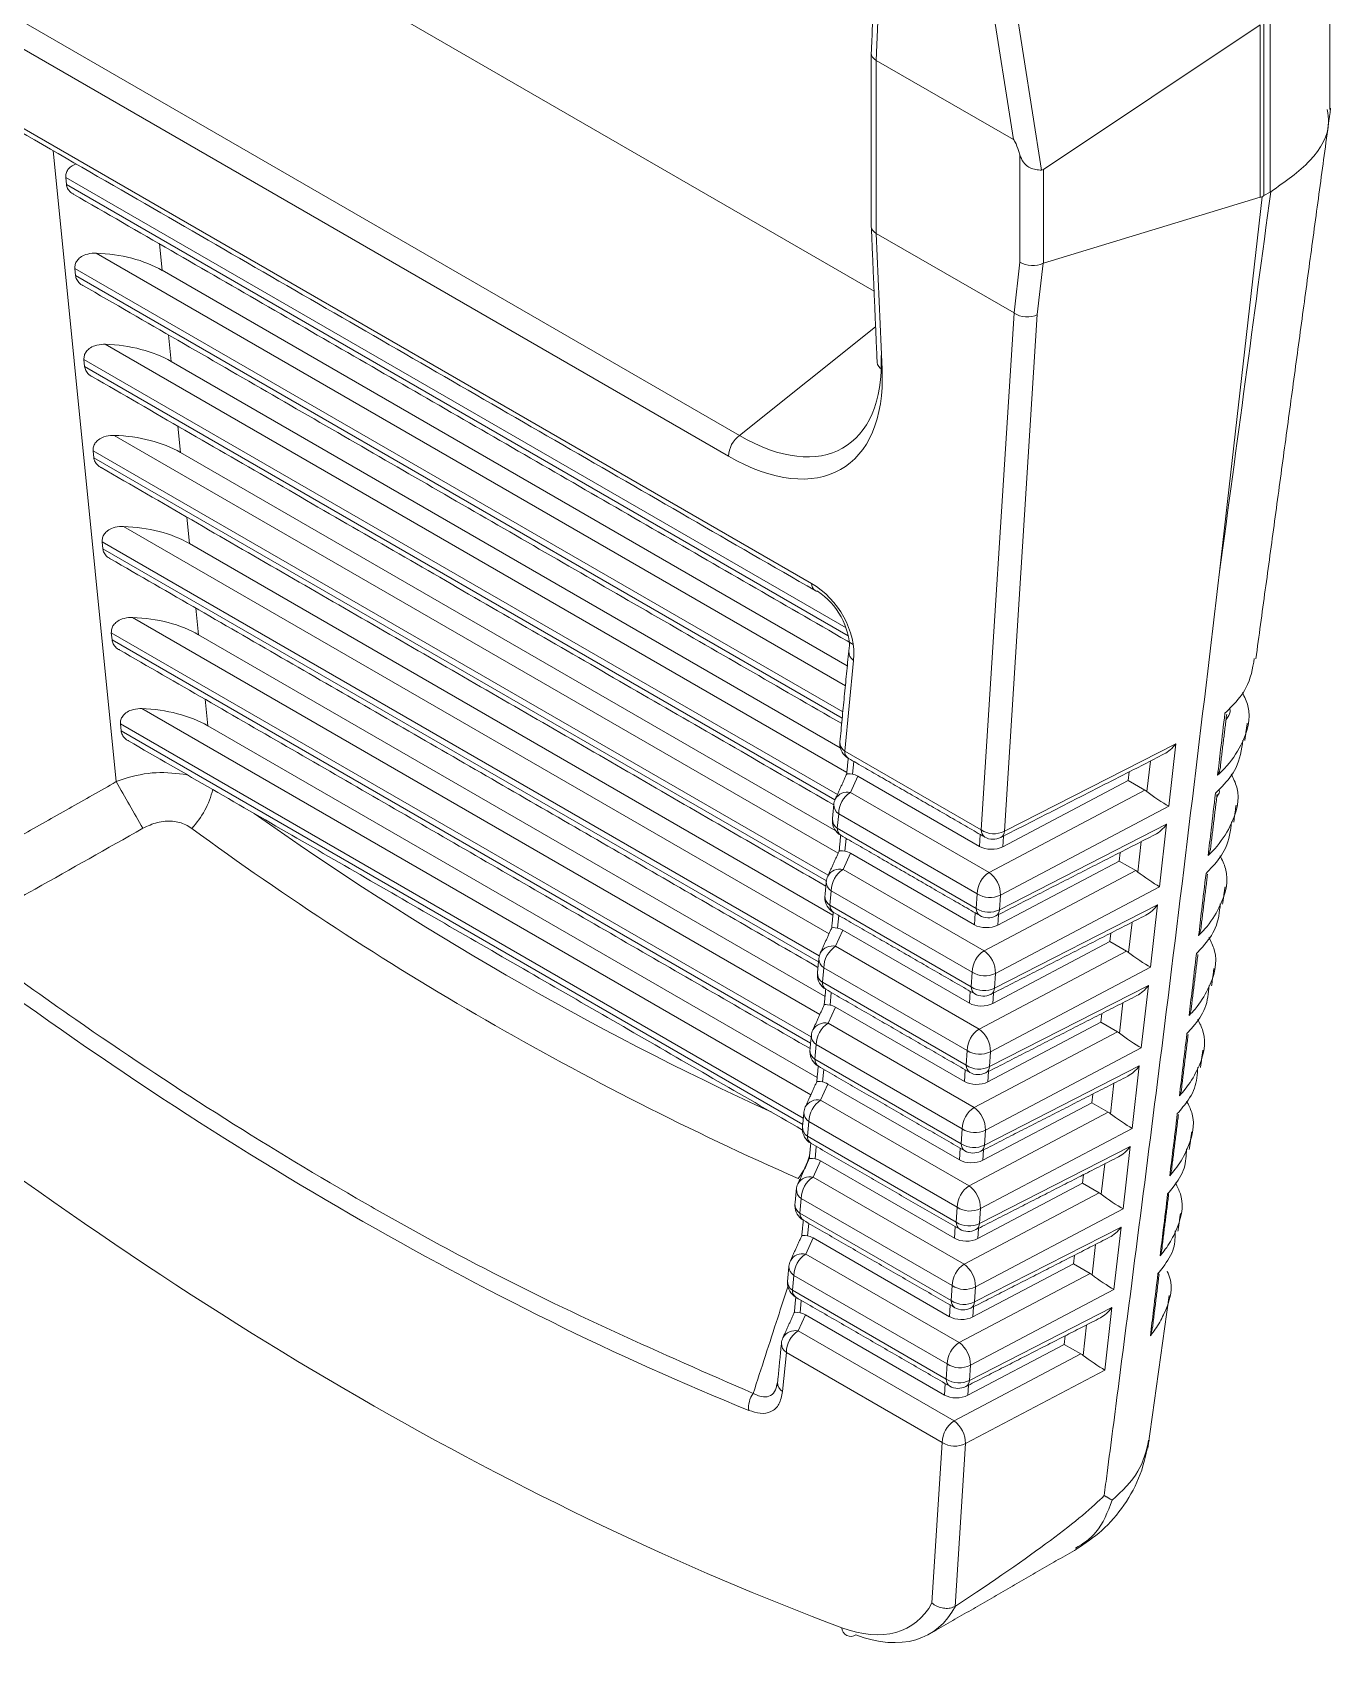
# Model space of a CAD drawing. Extents: x 12.1 to 108.7, y 1 to 80.4.
# Drawn here: x 21.434 to 22.2, y 5.311 to 6.266 of the extents above; entities that cross this region are included whole.
import ezdxf

# ---------------------------------------------------------------- set-up
doc = ezdxf.new("R2010")
doc.units = 0
doc.header["$MEASUREMENT"] = 0
doc.linetypes.add('SLD-Solid', pattern=[0])
doc.layers.get('0').update_dxf_attribs({"linetype": 'CONTINUOUS'})

msp = doc.modelspace()

# ---------------------------------------------------------------- linework, layer by layer
at = {"color": 7, "linetype": 'SLD-Solid', "lineweight": 15}
for p, q in [((22.01287, 6.20308), (21.96992, 6.47603)), ((21.98443, 6.47122), (22.02945, 6.18514)), ((21.93785, 6.39299), (21.93189, 6.24983)), ((21.45949, 6.38575), (21.93059, 6.11379)), ((21.3492, 6.31838), (21.85124, 6.02856)), ((21.8448, 6.01627), (21.34276, 6.30609)), ((21.29837, 6.28493), (21.8937, 5.94125)), ((22.15839, 6.27073), (22.03054, 6.18547)), ((22.15839, 6.16908), (22.15839, 6.27073)), ((22.16064, 6.27213), (22.16064, 6.17007)), ((22.16431, 6.17219), (22.16431, 6.27426)), ((22.01287, 6.20308), (21.93189, 6.24983)), ((21.93189, 6.24983), (21.93189, 6.24983)), ((21.93189, 6.24983), (21.93189, 6.14776)), ((21.44618, 6.19664), (21.48347, 5.82435)), ((22.01658, 6.13085), (22.01658, 6.19417)), ((21.45367, 6.18078), (21.45408, 6.17667)), ((21.91407, 5.915), (21.45367, 6.18078)), ((22.03054, 6.18547), (22.03054, 6.13022)), ((21.45408, 6.17667), (21.91535, 5.91039)), ((22.16064, 6.17007), (22.16431, 6.17219)), ((22.1646, 6.17235), (22.16431, 6.17219)), ((22.03054, 6.13022), (22.15839, 6.16908)), ((22.13447, 5.9482), (22.15952, 6.16936)), ((21.93189, 6.14776), (22.01318, 6.10083)), ((21.93189, 6.14776), (21.93189, 6.14776)), ((21.93189, 6.14776), (21.93533, 6.06755)), ((21.47157, 6.13608), (21.91365, 5.88087)), ((21.51057, 6.12599), (21.50901, 6.14158)), ((21.45906, 6.12705), (21.45947, 6.12294)), ((21.91215, 5.86548), (21.45906, 6.12705)), ((21.45947, 6.12294), (21.9118, 5.86182)), ((21.91479, 5.89264), (21.51057, 6.12599)), ((22.01318, 6.10083), (22.01658, 6.13085)), ((22.03035, 6.13015), (22.02691, 6.09986)), ((22.03054, 6.13022), (22.03035, 6.13015)), ((21.9938, 5.79584), (22.01323, 6.1008)), ((22.02691, 6.09986), (22.0075, 5.79509)), ((22.01323, 6.1008), (22.01318, 6.10083)), ((21.51596, 6.07225), (21.51439, 6.08785)), ((21.85124, 6.02856), (21.9315, 6.09266)), ((21.47696, 6.08234), (21.91451, 5.82975)), ((21.46444, 6.07331), (21.46485, 6.06921)), ((21.90892, 5.81672), (21.46444, 6.07331)), ((21.46485, 6.06921), (21.90753, 5.81365)), ((21.91068, 5.84439), (21.51596, 6.07225)), ((21.48234, 6.02861), (21.90939, 5.78208)), ((21.52134, 6.01852), (21.51978, 6.03412)), ((21.46982, 6.01958), (21.47023, 6.01547)), ((21.90354, 5.7692), (21.46982, 6.01958)), ((21.90804, 5.79529), (21.52134, 6.01852)), ((21.47023, 6.01547), (21.90249, 5.76594)), ((21.52672, 5.96479), (21.52516, 5.98038)), ((21.48772, 5.97488), (21.90401, 5.73456)), ((21.47521, 5.96585), (21.47562, 5.96174)), ((21.89829, 5.72161), (21.47521, 5.96585)), ((21.47562, 5.96174), (21.89781, 5.71801)), ((21.90633, 5.74564), (21.52672, 5.96479)), ((21.53211, 5.91106), (21.53054, 5.92665)), ((21.4931, 5.92115), (21.89862, 5.68704)), ((21.48059, 5.91211), (21.481, 5.90801)), ((21.89351, 5.67374), (21.48059, 5.91211)), ((21.481, 5.90801), (21.89315, 5.67008)), ((21.90167, 5.69771), (21.53211, 5.91106)), ((21.91854, 5.89592), (21.91332, 5.8423)), ((21.49849, 5.86741), (21.89324, 5.63953)), ((21.53749, 5.85732), (21.53593, 5.87292)), ((21.48597, 5.85838), (21.48638, 5.85427)), ((21.88885, 5.6258), (21.48597, 5.85838)), ((21.89701, 5.64977), (21.53749, 5.85732)), ((21.48638, 5.85427), (21.88849, 5.62214)), ((22.0075, 5.79509), (22.10859, 5.84674)), ((22.10859, 5.84674), (22.10442, 5.80989)), ((21.91332, 5.8423), (21.9938, 5.79584)), ((22.09156, 5.81854), (22.09359, 5.83649)), ((21.92105, 5.82751), (21.91673, 5.818)), ((21.91857, 5.8363), (21.91784, 5.82874)), ((21.99274, 5.78613), (21.92105, 5.82751)), ((22.08109, 5.8301), (22.08052, 5.82504)), ((21.91673, 5.818), (21.99841, 5.77085)), ((21.99841, 5.77085), (22.09033, 5.81937)), ((22.08052, 5.82504), (22.00648, 5.78596)), ((22.08052, 5.82504), (22.09033, 5.81937)), ((22.10442, 5.80989), (22.00511, 5.75747)), ((21.90973, 5.80537), (21.90891, 5.79687)), ((21.99141, 5.75822), (21.90973, 5.80537)), ((22.00456, 5.74882), (22.10321, 5.79922)), ((22.10321, 5.79922), (22.09903, 5.76237)), ((21.90891, 5.79687), (21.99086, 5.74956)), ((21.91416, 5.79088), (21.91342, 5.78336)), ((21.99274, 5.78613), (21.99319, 5.79323)), ((22.00687, 5.79218), (22.00648, 5.78596)), ((22.08617, 5.77103), (22.08821, 5.78897)), ((21.91664, 5.78213), (21.91232, 5.77262)), ((21.9898, 5.7399), (21.91664, 5.78213)), ((22.07571, 5.78258), (22.07514, 5.77752)), ((21.91232, 5.77262), (21.99546, 5.72462)), ((21.99546, 5.72462), (22.08495, 5.77186)), ((22.07514, 5.77752), (22.00353, 5.73973)), ((22.07514, 5.77752), (22.08495, 5.77186)), ((21.90532, 5.75999), (21.90449, 5.75145)), ((21.98846, 5.71199), (21.90532, 5.75999)), ((22.09903, 5.76237), (22.00216, 5.71124)), ((21.90449, 5.75145), (21.98791, 5.70329)), ((21.99086, 5.74956), (21.99141, 5.75822)), ((22.00161, 5.70254), (22.09783, 5.7517)), ((22.00511, 5.75747), (22.00456, 5.74882)), ((22.09783, 5.7517), (22.09365, 5.71485)), ((21.90974, 5.74545), (21.90901, 5.73797)), ((21.9898, 5.7399), (21.99025, 5.74695)), ((22.00393, 5.74591), (22.00353, 5.73973)), ((22.08079, 5.72351), (22.08282, 5.74145)), ((21.91223, 5.73674), (21.90791, 5.72724)), ((21.98685, 5.69367), (21.91223, 5.73674)), ((22.07033, 5.73507), (22.06975, 5.73)), ((21.90791, 5.72724), (21.99252, 5.67839)), ((21.99252, 5.67839), (22.07956, 5.72434)), ((22.06975, 5.73), (22.00059, 5.69349)), ((22.06975, 5.73), (22.07956, 5.72434)), ((21.90091, 5.7146), (21.90007, 5.70602)), ((21.98552, 5.66576), (21.90091, 5.7146)), ((22.09365, 5.71485), (21.99922, 5.66501)), ((21.90007, 5.70602), (21.98496, 5.65702)), ((21.98791, 5.70329), (21.98846, 5.71199)), ((21.99866, 5.65627), (22.09244, 5.70418)), ((22.00216, 5.71124), (22.00161, 5.70254)), ((22.09244, 5.70418), (22.08827, 5.66734)), ((21.90532, 5.70003), (21.9046, 5.69259)), ((21.98685, 5.69367), (21.9873, 5.70068)), ((22.00098, 5.69964), (22.00059, 5.69349)), ((22.07541, 5.67599), (22.07744, 5.69393)), ((21.90782, 5.69136), (21.90349, 5.68185)), ((21.98391, 5.64743), (21.90782, 5.69136)), ((22.06494, 5.68755), (22.06437, 5.68248)), ((21.90349, 5.68185), (21.98957, 5.63216)), ((21.98957, 5.63216), (22.07418, 5.67682)), ((22.06437, 5.68248), (21.99764, 5.64726)), ((22.06437, 5.68248), (22.07418, 5.67682)), ((21.89649, 5.66922), (21.89566, 5.6606)), ((21.98257, 5.61953), (21.89649, 5.66922)), ((21.98496, 5.65702), (21.98552, 5.66576)), ((22.08827, 5.66734), (21.99627, 5.61878)), ((21.99922, 5.66501), (21.99866, 5.65627)), ((21.89566, 5.6606), (21.98202, 5.61074)), ((21.99572, 5.61), (22.08706, 5.65667)), ((22.08706, 5.65667), (22.08289, 5.61982)), ((21.9034, 5.64598), (21.89908, 5.63647)), ((21.90091, 5.6546), (21.90019, 5.64721)), ((21.98096, 5.6012), (21.9034, 5.64598)), ((21.98391, 5.64743), (21.98435, 5.6544)), ((21.99803, 5.65336), (21.99764, 5.64726)), ((22.07002, 5.62847), (22.07206, 5.64642)), ((21.89908, 5.63647), (21.98663, 5.58593)), ((22.05956, 5.64003), (22.05899, 5.63497)), ((21.98663, 5.58593), (22.0688, 5.6293)), ((22.05899, 5.63497), (21.9947, 5.60103)), ((22.05899, 5.63497), (22.0688, 5.6293)), ((21.89208, 5.62383), (21.89124, 5.61517)), ((21.97963, 5.57329), (21.89208, 5.62383)), ((21.98202, 5.61074), (21.98257, 5.61953)), ((22.08289, 5.61982), (21.99333, 5.57255)), ((21.99627, 5.61878), (21.99572, 5.61)), ((21.89124, 5.61517), (21.97907, 5.56447)), ((21.89649, 5.60918), (21.89577, 5.60182)), ((21.98096, 5.6012), (21.9814, 5.60813)), ((21.99277, 5.56372), (22.08168, 5.60915)), ((21.99509, 5.60709), (21.9947, 5.60103)), ((22.08168, 5.60915), (22.0775, 5.5723)), ((21.89899, 5.60059), (21.89467, 5.59109)), ((21.97802, 5.55497), (21.89899, 5.60059)), ((22.06464, 5.58095), (22.06667, 5.5989)), ((21.89467, 5.59109), (21.98369, 5.5397)), ((22.05418, 5.59251), (22.0536, 5.58745)), ((21.88767, 5.57845), (21.88682, 5.56975)), ((21.97669, 5.52706), (21.88767, 5.57845)), ((21.98369, 5.5397), (22.06342, 5.58178)), ((22.0536, 5.58745), (21.99176, 5.5548)), ((22.0536, 5.58745), (22.06342, 5.58178)), ((21.88682, 5.56975), (21.97612, 5.51819)), ((21.97907, 5.56447), (21.97963, 5.57329)), ((22.0775, 5.5723), (21.99039, 5.52632)), ((21.99333, 5.57255), (21.99277, 5.56372)), ((21.89207, 5.56375), (21.89136, 5.55644)), ((21.97802, 5.55497), (21.97846, 5.56186)), ((21.98982, 5.51745), (22.07629, 5.56163)), ((21.99214, 5.56082), (21.99176, 5.5548)), ((22.07629, 5.56163), (22.07212, 5.52478)), ((21.89458, 5.55521), (21.89026, 5.5457)), ((21.97507, 5.50874), (21.89458, 5.55521)), ((22.05926, 5.53344), (22.06129, 5.55138)), ((21.89026, 5.5457), (21.98074, 5.49347)), ((22.04879, 5.54499), (22.04822, 5.53993)), ((21.88326, 5.53307), (21.88241, 5.52432)), ((21.97374, 5.48083), (21.88326, 5.53307)), ((21.98074, 5.49347), (22.05803, 5.53427)), ((22.04822, 5.53993), (21.98881, 5.50857)), ((22.04822, 5.53993), (22.05803, 5.53427)), ((21.88241, 5.52432), (21.97317, 5.47192)), ((21.97612, 5.51819), (21.97669, 5.52706)), ((22.07212, 5.52478), (21.98744, 5.48009)), ((21.99039, 5.52632), (21.98982, 5.51745)), ((21.88766, 5.51833), (21.88695, 5.51105)), ((21.97507, 5.50874), (21.97551, 5.51558)), ((21.98687, 5.47117), (22.07091, 5.51411)), ((21.98919, 5.51454), (21.98881, 5.50857)), ((22.07091, 5.51411), (22.06674, 5.47726)), ((21.89017, 5.50983), (21.88584, 5.50032)), ((21.97213, 5.46251), (21.89017, 5.50983)), ((22.05387, 5.48592), (22.05591, 5.50386)), ((21.88584, 5.50032), (21.9778, 5.44724)), ((22.04341, 5.49748), (22.04284, 5.49241)), ((21.87884, 5.48768), (21.87659, 5.46454)), ((21.9708, 5.4346), (21.87884, 5.48768)), ((21.9778, 5.44724), (22.05265, 5.48675)), ((22.04284, 5.49241), (21.98587, 5.46234)), ((22.04284, 5.49241), (22.05265, 5.48675)), ((21.97317, 5.47192), (21.97374, 5.48083)), ((22.06674, 5.47726), (21.9845, 5.43385)), ((21.98744, 5.48009), (21.98687, 5.47117)), ((21.97213, 5.46251), (21.97256, 5.46931)), ((21.98624, 5.46827), (21.98587, 5.46234)), ((21.96476, 5.33987), (21.9708, 5.4346)), ((21.9845, 5.43385), (21.97838, 5.33785))]:
    msp.add_line(p, q, dxfattribs=at)
at = {"color": 7, "linetype": 'SLD-Solid', "lineweight": 15, "flags": 128}
msp.add_lwpolyline([(21.91598, 5.90275), (21.91572, 5.90188), (21.91564, 5.90139)], dxfattribs=at)
at = {"color": 7, "linetype": 'SLD-Solid', "lineweight": 15}
for centre, radius, start, end in [((21.93741, 6.07213), 0.00503, 185.74281, 245.64627), ((21.86017, 6.01604), 0.01537, 125.4994, 179.1377), ((21.89853, 5.94106), 0.00483, 177.73197, 235.06329), ((21.8975, 5.94013), 0.0035, 240.18183, 265.5053), ((21.92198, 5.90123), 0.00634, 178.59294, 237.09522), ((21.92038, 5.8468), 0.01, 174.44667, 180), ((21.92038, 5.8468), 0.01, 180, 240.00269), ((21.91676, 5.84762), 0.00634, 178.59294, 237.09522), ((21.91812, 5.84209), 0.0048, 177.53164, 235.26361), ((19.79398, 4.84049), 1.95509, 29.28554, 30.21395), ((21.48963, 5.83239), 0.0524, 317.17749, 345.95348), ((21.91491, 5.80988), 0.00832, 77.39466, 150.23892), ((21.92498, 5.80518), 0.01525, 122.74918, 179.2851), ((21.91679, 5.80988), 0.01, 155.55368, 174.44667), ((21.91317, 5.81069), 0.00634, 178.59294, 237.09522), ((22.65595, 7.3429), 1.88514, 234.63708, 245.3683), ((21.91597, 5.80138), 0.01, 174.44667, 180), ((21.91597, 5.80138), 0.01, 180, 240.00269), ((21.91235, 5.80219), 0.00634, 178.59294, 237.09522), ((22.65562, 7.33677), 1.90866, 233.78913, 246.21625), ((21.9137, 5.79667), 0.0048, 177.53164, 235.26361), ((22.00129, 5.8072), 0.01361, 236.61958, 297.1423), ((21.9986, 5.79563), 0.0048, 177.53164, 235.26361), ((22.00087, 5.80034), 0.01, 240.00269, 297.06329), ((22.00309, 5.79519), 0.00441, 301.76528, 358.69055), ((21.9105, 5.7645), 0.00832, 77.39466, 150.23892), ((21.92057, 5.75979), 0.01525, 122.74918, 179.2851), ((22.00666, 5.75803), 0.01525, 122.74918, 179.2851), ((21.98918, 5.75787), 0.01593, 358.57384, 54.61733), ((21.91238, 5.76449), 0.01, 155.55368, 174.44667), ((21.90876, 5.7653), 0.00634, 178.59294, 237.09522), ((21.91155, 5.75595), 0.01, 174.44667, 180), ((21.91155, 5.75595), 0.01, 180, 240.00269), ((21.90793, 5.75677), 0.00634, 178.59294, 237.09522), ((21.90929, 5.75124), 0.0048, 177.53164, 235.26361), ((21.9989, 5.76958), 0.01361, 236.61958, 297.1423), ((21.99565, 5.74936), 0.0048, 177.53164, 235.26361), ((21.99835, 5.76093), 0.01361, 236.61958, 297.1423), ((21.99792, 5.75407), 0.01, 240.00269, 297.06329), ((22.00014, 5.74892), 0.00441, 301.76528, 358.69055), ((21.90797, 5.71911), 0.01, 155.55368, 174.44667), ((21.90609, 5.71912), 0.00832, 77.39466, 150.23892), ((21.91616, 5.71441), 0.01525, 122.74918, 179.2851), ((22.00371, 5.7118), 0.01525, 122.74918, 179.2851), ((21.98624, 5.71164), 0.01593, 358.57384, 54.61733), ((21.90435, 5.71992), 0.00634, 178.59294, 237.09522), ((21.90713, 5.71053), 0.01, 174.44667, 180), ((21.90713, 5.71053), 0.01, 180, 240.00269), ((21.90351, 5.71134), 0.00634, 178.59294, 237.09522), ((21.90487, 5.70581), 0.0048, 177.53164, 235.26361), ((21.9954, 5.71466), 0.01361, 236.61958, 297.1423), ((21.99271, 5.70308), 0.0048, 177.53164, 235.26361), ((21.99595, 5.72335), 0.01361, 236.61958, 297.1423), ((21.99497, 5.7078), 0.01, 240.00269, 297.06329), ((21.9972, 5.70264), 0.00441, 301.76528, 358.69055), ((21.90356, 5.67373), 0.01, 155.55368, 174.44667), ((21.89994, 5.67454), 0.00634, 178.59294, 237.09522), ((21.90168, 5.67373), 0.00832, 77.39466, 150.23892), ((21.91174, 5.66903), 0.01525, 122.74918, 179.2851), ((22.00077, 5.66557), 0.01525, 122.74918, 179.2851), ((21.9833, 5.66541), 0.01593, 358.57384, 54.61733), ((21.90272, 5.6651), 0.01, 174.44667, 180), ((21.90272, 5.6651), 0.01, 180, 240.00269), ((21.8991, 5.66592), 0.00634, 178.59294, 237.09522), ((21.99301, 5.67712), 0.01361, 236.61958, 297.1423), ((21.90045, 5.66039), 0.0048, 177.53164, 235.26361), ((21.99245, 5.66838), 0.01361, 236.61958, 297.1423), ((21.98976, 5.65681), 0.0048, 177.53164, 235.26361), ((21.99425, 5.65637), 0.00441, 301.76528, 358.69055), ((21.99202, 5.66152), 0.01, 240.00269, 297.06329), ((21.89726, 5.62835), 0.00832, 77.39466, 150.23892), ((21.90733, 5.62364), 0.01525, 122.74918, 179.2851), ((21.89914, 5.62834), 0.01, 155.55368, 174.44667), ((21.89552, 5.62915), 0.00634, 178.59294, 237.09522), ((21.99782, 5.61933), 0.01525, 122.74918, 179.2851), ((21.98035, 5.61917), 0.01593, 358.57384, 54.61733), ((21.8983, 5.61968), 0.01, 174.44667, 180), ((21.8983, 5.61968), 0.01, 180, 240.00269), ((21.89468, 5.62049), 0.00634, 178.59294, 237.09522), ((21.99006, 5.63089), 0.01361, 236.61958, 297.1423), ((21.89604, 5.61496), 0.0048, 177.53164, 235.26361), ((21.98681, 5.61054), 0.0048, 177.53164, 235.26361), ((21.9895, 5.62211), 0.01361, 236.61958, 297.1423), ((21.9913, 5.6101), 0.00441, 301.76528, 358.69055), ((21.84874, 5.61695), 0.04578, 324.25531, 343.05406), ((21.98908, 5.61525), 0.01, 240.00269, 297.06329), ((21.89285, 5.58297), 0.00832, 77.39466, 150.23892), ((21.90292, 5.57826), 0.01525, 122.74918, 179.2851), ((21.89473, 5.58296), 0.01, 155.55368, 174.44667), ((21.89111, 5.58377), 0.00634, 178.59294, 237.09522), ((21.99488, 5.5731), 0.01525, 122.74918, 179.2851), ((21.97741, 5.57294), 0.01593, 358.57384, 54.61733), ((21.89388, 5.57425), 0.01, 174.44667, 180), ((21.89388, 5.57425), 0.01, 180, 240.00269), ((21.89026, 5.57506), 0.00634, 178.59294, 237.09522), ((21.89162, 5.56954), 0.0048, 177.53164, 235.26361), ((21.98712, 5.58466), 0.01361, 236.61958, 297.1423), ((21.98387, 5.56426), 0.0048, 177.53164, 235.26361), ((21.98656, 5.57584), 0.01361, 236.61958, 297.1423), ((21.98613, 5.56898), 0.01, 240.00269, 297.06329), ((21.98836, 5.56382), 0.00441, 301.76528, 358.69055), ((21.89032, 5.53758), 0.01, 155.55368, 174.44667), ((21.88844, 5.53758), 0.00832, 77.39466, 150.23892), ((21.89851, 5.53288), 0.01525, 122.74918, 179.2851), ((21.8867, 5.53839), 0.00634, 178.59294, 237.09522), ((21.99194, 5.52687), 0.01525, 122.74918, 179.2851), ((21.97446, 5.52671), 0.01593, 358.57384, 54.61733), ((21.88947, 5.52883), 0.01, 174.44667, 180), ((21.88947, 5.52883), 0.01, 180, 240.00269), ((21.88585, 5.52964), 0.00634, 178.59294, 237.09522), ((21.8872, 5.52411), 0.0048, 177.53164, 235.26361), ((21.98418, 5.53843), 0.01361, 236.61958, 297.1423), ((21.98361, 5.52956), 0.01361, 236.61958, 297.1423), ((21.98092, 5.51799), 0.0048, 177.53164, 235.26361), ((21.98318, 5.5227), 0.01, 240.00269, 297.06329), ((21.98541, 5.51755), 0.00441, 301.76528, 358.69055), ((21.8859, 5.49219), 0.01, 155.55368, 174.44667), ((21.88205, 5.49288), 0.0061, 177.35631, 238.33186), ((21.88403, 5.4922), 0.00832, 77.39466, 150.23892), ((21.89409, 5.48749), 0.01525, 122.74918, 179.2851), ((21.98899, 5.48064), 0.01525, 122.74918, 179.2851), ((21.97152, 5.48048), 0.01593, 358.57384, 54.61733), ((21.98123, 5.4922), 0.01361, 236.61958, 297.1423), ((21.8798, 5.46973), 0.0061, 177.35631, 238.33186), ((21.98066, 5.48329), 0.01361, 236.61958, 297.1423), ((21.97797, 5.47171), 0.0048, 177.53164, 235.26361), ((21.98023, 5.47643), 0.01, 240.00269, 297.06329), ((21.98246, 5.47128), 0.00441, 301.76528, 358.69055), ((21.87044, 5.45526), 0.01387, 143.82768, 187.53693), ((21.98605, 5.43441), 0.01525, 122.74918, 179.2851), ((21.96857, 5.43425), 0.01593, 358.57384, 54.61733), ((21.97829, 5.44597), 0.01361, 236.61958, 297.1423), ((21.917, 5.32556), 0.00543, 183.41785, 302.44341)]:
    msp.add_arc(centre, radius, start, end, dxfattribs=at)
for centre, major_axis, ratio, start_param, end_param in [((21.93896, 6.25369), (0.01, -0.00021), 0.560098, 3.129934, 3.938649), ((22.04735, 6.03247), (-0.0347, 0.17066), 0.036347, 5.950381, 6.251051), ((22.02365, 6.22017), (-0.00613, 0.035), 0.225661, 3.100009, 3.240611), ((21.05, 8.40724), (1.75663, 14.63831), 0.094069, 4.554901, 4.570413), ((22.07578, 5.42048), (0.0867, 0.74901), 0.110772, 0.035054, 0.048143), ((22.07578, 5.42103), (0.0912, 0.75058), 0.103906, 0.077928, 0.091019), ((21.93896, 6.15206), (0.01, 0.00021), 0.593676, 3.128848, 3.914246), ((21.46819, 6.10104), (0.06019, 0.00006), 0.582929, 0.789077, 1.514008), ((22.02365, 6.13493), (0.00999, -0.00056), 0.611383, 3.961496, 5.479933), ((22.02028, 6.10511), (0.00996, -0.00088), 0.657558, 3.986179, 5.498261), ((21.47358, 6.04731), (0.06019, 0.00006), 0.582929, 0.789077, 1.514008), ((21.84653, 6.12818), (-0.06697, 0.1062), 0.54181, 2.333958, 3.897158), ((21.83947, 6.12368), (-0.07317, 0.11405), 0.544414, 2.329954, 3.893154), ((21.47896, 5.99358), (0.06019, 0.00006), 0.582929, 0.789077, 1.514008), ((21.48434, 5.93984), (0.06019, 0.00006), 0.582929, 0.789077, 1.514008), ((21.88509, 5.90938), (-0.02309, 0.03272), 0.746254, 3.855075, 5.266601), ((21.89215, 5.91389), (-0.01719, 0.02466), 0.671525, 3.853258, 5.264784), ((21.48972, 5.88611), (0.06019, 0.00006), 0.582929, 0.789077, 1.514008), ((21.49511, 5.83238), (0.06019, 0.00006), 0.582929, 0.789077, 1.514008), ((22.10195, 5.85199), (0.00803, 0.01159), 0.599529, 3.981932, 4.674099), ((21.92421, 5.8262), (0.00979, -0.00262), 0.107022, 2.308348, 3.159397), ((21.92125, 5.81967), (-0.0068, 0.00838), 0.543452, 5.326071, 5.732332), ((22.09033, 5.81121), (-0.00501, 0.00866), 0.577652, 5.322321, 5.496221), ((22.09778, 5.81514), (0.00933, -0.00637), 0.079382, 4.037928, 5.556365), ((22.09657, 5.80447), (0.00803, 0.01159), 0.599529, 3.981932, 4.674099), ((21.9198, 5.78082), (0.00979, -0.00262), 0.107022, 2.308348, 3.159397), ((21.91683, 5.77429), (-0.0068, 0.00838), 0.543452, 5.326071, 5.732332), ((21.99978, 5.79031), (0.01001, 0.00002), 0.585374, 3.931484, 5.443566), ((22.08494, 5.76369), (-0.00501, 0.00866), 0.577652, 5.322321, 5.496221), ((22.0924, 5.76763), (0.00933, -0.00637), 0.079382, 4.037928, 5.556365), ((22.09119, 5.75695), (0.00803, 0.01159), 0.599529, 3.981932, 4.674099), ((21.91539, 5.73543), (0.00979, -0.00262), 0.107022, 2.308348, 3.159397), ((21.91242, 5.7289), (-0.0068, 0.00838), 0.543452, 5.326071, 5.732332), ((21.99684, 5.74408), (0.01001, 0.00002), 0.585374, 3.931484, 5.443566), ((21.54055, 7.29455), (-1.16551, 1.8319), 0.546187, 2.178452, 2.487481), ((22.07956, 5.71617), (-0.00501, 0.00866), 0.577652, 5.322321, 5.496221), ((22.08701, 5.72011), (0.00933, -0.00637), 0.079382, 4.037928, 5.556365), ((22.0858, 5.70944), (0.00803, 0.01159), 0.599529, 3.981932, 4.674099), ((21.99389, 5.69784), (0.01001, 0.00002), 0.585374, 3.931484, 5.443566), ((21.91098, 5.69005), (0.00979, -0.00262), 0.107022, 2.308348, 3.159397), ((21.90801, 5.68352), (-0.0068, 0.00838), 0.543452, 5.326071, 5.732332), ((22.07418, 5.66866), (-0.00501, 0.00866), 0.577652, 5.322321, 5.496221), ((22.08163, 5.67259), (0.00933, -0.00637), 0.079382, 4.037928, 5.556365), ((21.54302, 7.24195), (-1.2039, 1.89073), 0.546175, 2.150782, 2.514291), ((22.08042, 5.66192), (0.00803, 0.01159), 0.599529, 3.981932, 4.674099), ((21.90656, 5.64467), (0.00979, -0.00262), 0.107022, 2.308348, 3.159397), ((21.9036, 5.63814), (-0.0068, 0.00838), 0.543452, 5.326071, 5.732332), ((21.99095, 5.65161), (0.01001, 0.00002), 0.585374, 3.931484, 5.443566), ((22.06879, 5.62114), (-0.00501, 0.00866), 0.577652, 5.322321, 5.496221), ((22.07625, 5.62507), (0.00933, -0.00637), 0.079382, 4.037928, 5.556365), ((22.07504, 5.6144), (0.00803, 0.01159), 0.599529, 3.981932, 4.674099), ((21.90215, 5.59928), (0.00979, -0.00262), 0.107022, 2.308348, 3.159397), ((21.89918, 5.59275), (-0.0068, 0.00838), 0.543452, 5.326071, 5.732332), ((21.988, 5.60538), (0.01001, 0.00002), 0.585374, 3.931484, 5.443566), ((22.06341, 5.57362), (-0.00501, 0.00866), 0.577652, 5.322321, 5.496221), ((22.07086, 5.57755), (0.00933, -0.00637), 0.079382, 4.037928, 5.556365), ((22.06966, 5.56688), (0.00803, 0.01159), 0.599529, 3.981932, 4.674099), ((21.89774, 5.5539), (0.00979, -0.00262), 0.107022, 2.308348, 3.159397), ((21.89477, 5.54737), (-0.0068, 0.00838), 0.543452, 5.326071, 5.732332), ((21.98506, 5.55915), (0.01001, 0.00002), 0.585374, 3.931484, 5.443566), ((22.05803, 5.5261), (-0.00501, 0.00866), 0.577652, 5.322321, 5.496221), ((22.06548, 5.53004), (0.00933, -0.00637), 0.079382, 4.037928, 5.556365), ((22.06427, 5.51936), (0.00803, 0.01159), 0.599529, 3.981932, 4.674099), ((21.89333, 5.50852), (0.00979, -0.00262), 0.107022, 2.308348, 3.159397), ((21.89036, 5.50199), (-0.0068, 0.00838), 0.543452, 5.326071, 5.732332), ((21.98211, 5.51292), (0.01001, 0.00002), 0.585374, 3.931484, 5.443566), ((22.05265, 5.47858), (-0.00501, 0.00866), 0.577652, 5.322321, 5.496221), ((22.0601, 5.48252), (0.00933, -0.00637), 0.079382, 4.037928, 5.556365), ((21.97917, 5.46669), (0.01001, 0.00002), 0.585374, 3.931484, 5.443566), ((20.37074, 4.54074), (1.70298, 0.87624), 0.039926, 5.926325, 6.167439), ((21.89348, 5.41936), (-0.05912, 0.09285), 0.546175, 2.514291, 3.435824), ((21.90054, 5.42387), (-0.06414, 0.1015), 0.548826, 2.516074, 3.452695)]:
    msp.add_ellipse(centre, major_axis=major_axis, ratio=ratio, start_param=start_param, end_param=end_param, dxfattribs=at)
for points in [[(20.96877, 6.17144), (21.733, 6.61262)], [(21.93441, 6.38495), (21.92896, 6.25396)], [(22.19946, 6.22085), (22.19946, 6.3213)], [(21.30043, 6.28078), (21.89576, 5.9371)], [(21.92896, 6.25383), (21.92896, 6.15192)], [(22.15587, 5.89681), (22.19995, 6.22172)], [(21.4584, 6.1708), (21.91826, 5.90533)], [(21.92896, 6.15177), (21.9324, 6.07162)], [(21.46378, 6.11707), (21.91148, 5.85861)], [(21.46916, 6.06334), (21.90682, 5.81068)], [(21.47454, 6.0096), (21.90216, 5.76274)], [(21.47993, 5.95587), (21.8975, 5.71481)], [(21.48531, 5.90214), (21.89284, 5.66687)], [(21.91564, 5.90139), (21.91043, 5.84777)], [(22.13501, 5.83445), (22.13863, 5.86423)], [(22.14933, 5.84859), (22.15071, 5.85877)], [(21.49069, 5.8484), (21.88833, 5.61885)], [(21.91533, 5.83817), (21.91442, 5.82882)], [(21.91538, 5.83814), (21.99587, 5.79168)], [(22.00541, 5.79144), (22.10177, 5.84067)], [(21.91443, 5.82884), (21.90769, 5.81401)], [(21.48347, 5.82435), (21.37206, 5.76117)], [(21.90684, 5.81084), (21.90601, 5.80235)], [(22.12933, 5.78698), (22.13299, 5.81695)], [(22.14279, 5.80036), (22.14418, 5.81058)], [(21.91091, 5.79275), (21.91001, 5.78344)], [(21.91097, 5.79272), (21.99292, 5.74541)], [(22.00247, 5.74516), (22.09639, 5.79315)], [(21.91002, 5.78346), (21.90328, 5.76863)], [(22.12362, 5.73954), (22.12732, 5.7697)], [(21.90243, 5.76546), (21.9016, 5.75692)], [(22.13625, 5.75214), (22.13764, 5.76239)], [(21.9065, 5.74732), (21.9056, 5.73806)], [(21.90655, 5.74729), (21.98997, 5.69914)], [(21.99952, 5.69889), (22.09101, 5.74563)], [(21.9056, 5.73807), (21.89886, 5.72325)], [(22.11788, 5.69211), (22.12163, 5.72246)], [(21.89801, 5.72008), (21.89718, 5.7115)], [(22.12971, 5.70392), (22.1311, 5.7142)], [(21.90208, 5.7019), (21.90118, 5.69267)], [(21.90213, 5.70187), (21.98702, 5.65286)], [(21.99657, 5.65262), (22.08563, 5.69812)], [(21.90119, 5.69269), (21.89445, 5.67786)], [(21.8936, 5.67469), (21.89276, 5.66607)], [(22.11212, 5.64469), (22.11591, 5.67523)], [(22.12317, 5.6557), (22.12456, 5.666)], [(21.89766, 5.65647), (21.89677, 5.64729)], [(21.89772, 5.65644), (21.98408, 5.60659)], [(21.89678, 5.64731), (21.89004, 5.63248)], [(21.99363, 5.60634), (22.08024, 5.6506)], [(21.88919, 5.62931), (21.88835, 5.62065)], [(22.10632, 5.59729), (22.11017, 5.62803)], [(22.11657, 5.60745), (22.118, 5.61779)], [(21.89325, 5.61105), (21.89236, 5.60191)], [(21.8933, 5.61102), (21.98113, 5.56031)], [(21.89237, 5.60192), (21.88563, 5.5871)], [(21.99068, 5.56007), (22.07486, 5.60308)], [(21.88478, 5.58393), (21.88393, 5.57522)], [(22.1005, 5.5499), (22.10439, 5.58084)], [(22.10989, 5.55916), (22.11132, 5.56952)], [(21.88883, 5.56562), (21.88795, 5.55652)], [(21.88888, 5.56559), (21.97818, 5.51404)], [(21.88795, 5.55654), (21.88121, 5.54171)], [(21.98773, 5.5138), (22.06948, 5.55556)], [(21.88036, 5.53854), (21.87951, 5.5298)], [(22.09485, 5.50225), (22.09873, 5.53367)], [(22.09217, 5.43115), (22.10464, 5.52125)], [(21.88441, 5.5202), (21.88353, 5.51114)], [(21.88447, 5.52017), (21.97524, 5.46777)], [(21.88354, 5.51116), (21.8768, 5.49633)], [(21.98478, 5.46752), (22.06409, 5.50804)], [(21.87595, 5.49316), (21.8737, 5.47002)], [(21.87308, 5.46794), (21.87352, 5.4695)], [(22.07113, 5.40045), (22.06636, 5.40326)], [(21.96344, 5.32162), (22.0501, 5.37165)], [(21.97838, 5.33785), (21.97865, 5.33802)]]:
    msp.add_open_spline(points, degree=1, dxfattribs=at)
for points, knots in [([(22.1646, 6.17235), (22.17297, 6.17817), (22.18972, 6.18982), (22.20006, 6.20785), (22.19839, 6.21827), (22.19798, 6.2208)], [0, 0, 0, 0, 0.43082, 0.861636, 1, 1, 1, 1]), ([(22.01658, 6.19417), (22.01716, 6.19262), (22.01814, 6.18999), (22.02113, 6.18715), (22.0244, 6.18571), (22.02733, 6.1852), (22.02888, 6.18515), (22.02945, 6.18514)], [0, 0, 0, 0, 0.2815032, 0.4771486, 0.6724629, 0.8784622, 1, 1, 1, 1]), ([(21.45367, 6.18078), (21.45368, 6.18158), (21.4537, 6.18318), (21.45489, 6.18547), (21.45688, 6.18753), (21.45874, 6.18835), (21.45977, 6.1888)], [0, 0, 0, 0, 0.23578, 0.471547, 0.709158, 1, 1, 1, 1]), ([(21.45842, 6.17086), (21.45828, 6.17092), (21.45707, 6.17142), (21.45554, 6.173), (21.45434, 6.17502), (21.45415, 6.17628), (21.45408, 6.17667)], [0, 0, 0, 0, 0.057125, 0.480755, 0.839337, 1, 1, 1, 1]), ([(21.45906, 6.12705), (21.45907, 6.12785), (21.45908, 6.12945), (21.46027, 6.13175), (21.46237, 6.13385), (21.46584, 6.13561), (21.46917, 6.13612), (21.47123, 6.13608), (21.47157, 6.13608)], [0, 0, 0, 0, 0.150357, 0.300705, 0.45223, 0.658977, 0.942857, 1, 1, 1, 1]), ([(21.4638, 6.11712), (21.46366, 6.11718), (21.46245, 6.11769), (21.46092, 6.11926), (21.45973, 6.12129), (21.45953, 6.12255), (21.45947, 6.12294)], [0, 0, 0, 0, 0.0571251, 0.4807551, 0.8393371, 1, 1, 1, 1]), ([(21.46444, 6.07331), (21.46445, 6.07411), (21.46447, 6.07571), (21.46566, 6.07801), (21.46775, 6.08012), (21.47123, 6.08188), (21.47455, 6.08238), (21.47661, 6.08235), (21.47696, 6.08234)], [0, 0, 0, 0, 0.150357, 0.300705, 0.45223, 0.658977, 0.942857, 1, 1, 1, 1]), ([(21.46919, 6.06339), (21.46904, 6.06345), (21.46783, 6.06395), (21.4663, 6.06553), (21.46511, 6.06756), (21.46491, 6.06882), (21.46485, 6.06921)], [0, 0, 0, 0, 0.0571251, 0.4807551, 0.8393371, 1, 1, 1, 1]), ([(21.46982, 6.01958), (21.46983, 6.02038), (21.46985, 6.02198), (21.47104, 6.02428), (21.47314, 6.02639), (21.47661, 6.02814), (21.47994, 6.02865), (21.48199, 6.02862), (21.48234, 6.02861)], [0, 0, 0, 0, 0.150357, 0.300705, 0.45223, 0.658977, 0.942857, 1, 1, 1, 1]), ([(21.47457, 6.00966), (21.47443, 6.00972), (21.47322, 6.01022), (21.47168, 6.0118), (21.47049, 6.01382), (21.47029, 6.01508), (21.47023, 6.01547)], [0, 0, 0, 0, 0.057125, 0.480755, 0.839337, 1, 1, 1, 1]), ([(21.47521, 5.96585), (21.47521, 5.96665), (21.47523, 5.96825), (21.47642, 5.97055), (21.47852, 5.97265), (21.48199, 5.97441), (21.48532, 5.97492), (21.48738, 5.97488), (21.48772, 5.97488)], [0, 0, 0, 0, 0.1503569, 0.3007051, 0.4522297, 0.6589771, 0.9428575, 1, 1, 1, 1]), ([(21.47995, 5.95592), (21.47981, 5.95598), (21.4786, 5.95649), (21.47707, 5.95807), (21.47588, 5.96009), (21.47568, 5.96135), (21.47562, 5.96174)], [0, 0, 0, 0, 0.057125, 0.480755, 0.839337, 1, 1, 1, 1]), ([(22.06636, 5.40326), (22.06694, 5.40766), (22.06981, 5.42965), (22.08181, 5.52201), (22.10474, 5.69966), (22.12379, 5.85892), (22.13447, 5.9482)], [0, 0, 0, 0, 0.024148, 0.120739, 0.507103, 1, 1, 1, 1]), ([(21.48059, 5.91211), (21.4806, 5.91291), (21.48061, 5.91451), (21.4818, 5.91681), (21.4839, 5.91892), (21.48737, 5.92068), (21.4907, 5.92119), (21.49276, 5.92115), (21.4931, 5.92115)], [0, 0, 0, 0, 0.150357, 0.300705, 0.45223, 0.658977, 0.942857, 1, 1, 1, 1]), ([(21.48534, 5.90219), (21.48519, 5.90225), (21.48398, 5.90276), (21.48245, 5.90433), (21.48126, 5.90636), (21.48106, 5.90762), (21.481, 5.90801)], [0, 0, 0, 0, 0.057125, 0.480755, 0.839337, 1, 1, 1, 1]), ([(22.13758, 5.86478), (22.13899, 5.86614), (22.1439, 5.87083), (22.15225, 5.88126), (22.15392, 5.89109), (22.15493, 5.89699)], [0, 0, 0, 0, 0.1396238, 0.4838877, 1, 1, 1, 1]), ([(22.14789, 5.87693), (22.14915, 5.87432), (22.15408, 5.86415), (22.14929, 5.84828), (22.14046, 5.83498), (22.13464, 5.82943), (22.13327, 5.82811)], [0, 0, 0, 0, 0.157243, 0.615238, 0.908976, 1, 1, 1, 1]), ([(21.48597, 5.85838), (21.48598, 5.85918), (21.486, 5.86078), (21.48719, 5.86308), (21.48928, 5.86519), (21.49276, 5.86694), (21.49608, 5.86745), (21.49814, 5.86742), (21.49849, 5.86741)], [0, 0, 0, 0, 0.1503569, 0.3007051, 0.4522297, 0.6589771, 0.9428575, 1, 1, 1, 1]), ([(22.13824, 5.86106), (22.13937, 5.86255), (22.14098, 5.86467), (22.14061, 5.86696), (22.1405, 5.86765)], [0, 0, 0, 0, 0.697054, 1, 1, 1, 1]), ([(22.13327, 5.82811), (22.13386, 5.83315), (22.1353, 5.84538), (22.13674, 5.8576), (22.13758, 5.86478)], [0, 0, 0, 0, 0.4125571, 1, 1, 1, 1]), ([(21.49072, 5.84846), (21.49058, 5.84852), (21.48937, 5.84902), (21.48783, 5.8506), (21.48664, 5.85262), (21.48644, 5.85388), (21.48638, 5.85427)], [0, 0, 0, 0, 0.057125, 0.480755, 0.839337, 1, 1, 1, 1]), ([(22.13201, 5.81749), (22.13337, 5.81884), (22.13813, 5.82355), (22.14601, 5.83371), (22.14741, 5.84322), (22.14824, 5.84879)], [0, 0, 0, 0, 0.141992, 0.49751, 1, 1, 1, 1]), ([(21.52523, 5.82847), (21.51922, 5.82919), (21.50722, 5.83064), (21.49259, 5.82767), (21.48503, 5.82491), (21.48347, 5.82435)], [0, 0, 0, 0, 0.443041, 0.885228, 1, 1, 1, 1]), ([(22.14132, 5.82879), (22.14257, 5.82625), (22.14752, 5.81613), (22.14288, 5.80058), (22.13443, 5.78751), (22.129, 5.78214), (22.12768, 5.78083)], [0, 0, 0, 0, 0.157015, 0.624358, 0.908556, 1, 1, 1, 1]), ([(22.13502, 5.83445), (22.13501, 5.83387), (22.13496, 5.83172), (22.13402, 5.82961), (22.13329, 5.82815), (22.13327, 5.82811)], [0, 0, 0, 0, 0.264645, 0.980389, 1, 1, 1, 1]), ([(22.12768, 5.78083), (22.12828, 5.78587), (22.12972, 5.79809), (22.13117, 5.81031), (22.13201, 5.81749)], [0, 0, 0, 0, 0.412528, 1, 1, 1, 1]), ([(22.1328, 5.81542), (22.13351, 5.8164), (22.13452, 5.81778), (22.13424, 5.81925), (22.13417, 5.81967)], [0, 0, 0, 0, 0.710234, 1, 1, 1, 1]), ([(21.49919, 5.79684), (21.50202, 5.79817), (21.50767, 5.80084), (21.51669, 5.80141), (21.52358, 5.79965), (21.5269, 5.79752), (21.52807, 5.79677)], [0, 0, 0, 0, 0.288932, 0.578767, 0.851943, 1, 1, 1, 1]), ([(22.12643, 5.77022), (22.12773, 5.77155), (22.13233, 5.77629), (22.13975, 5.78617), (22.1409, 5.79535), (22.14155, 5.80058)], [0, 0, 0, 0, 0.14455, 0.512195, 1, 1, 1, 1]), ([(21.38904, 5.73489), (21.40458, 5.74358), (21.44135, 5.76414), (21.47802, 5.78487), (21.49919, 5.79684)], [0, 0, 0, 0, 0.422663, 1, 1, 1, 1]), ([(22.13474, 5.78063), (22.13597, 5.77815), (22.14094, 5.7681), (22.13645, 5.75287), (22.12837, 5.74004), (22.12334, 5.73487), (22.12207, 5.73357)], [0, 0, 0, 0, 0.156477, 0.633957, 0.908051, 1, 1, 1, 1]), ([(22.12931, 5.78698), (22.12925, 5.78607), (22.12912, 5.78399), (22.12824, 5.78197), (22.1277, 5.78087), (22.12768, 5.78083)], [0, 0, 0, 0, 0.429871, 0.979743, 1, 1, 1, 1]), ([(22.12207, 5.73357), (22.12267, 5.73861), (22.12413, 5.75082), (22.12557, 5.76304), (22.12643, 5.77022)], [0, 0, 0, 0, 0.412497, 1, 1, 1, 1]), ([(22.12081, 5.72296), (22.12205, 5.72429), (22.12651, 5.72904), (22.13348, 5.73864), (22.13438, 5.74748), (22.13488, 5.75237)], [0, 0, 0, 0, 0.147322, 0.528083, 1, 1, 1, 1]), ([(21.38904, 5.73489), (21.39374, 5.7314), (21.41723, 5.71395), (21.49579, 5.65778), (21.57476, 5.60748), (21.65339, 5.56251), (21.73196, 5.51925), (21.80491, 5.48727), (21.85924, 5.46345)], [0, 0, 0, 0, 0.029968, 0.149857, 0.5, 0.529967, 0.649857, 1, 1, 1, 1]), ([(22.12816, 5.73243), (22.12936, 5.73002), (22.13434, 5.72006), (22.13, 5.70516), (22.12229, 5.69257), (22.11765, 5.68761), (22.11644, 5.68633)], [0, 0, 0, 0, 0.155566, 0.644084, 0.90745, 1, 1, 1, 1]), ([(22.12361, 5.73954), (22.12355, 5.73858), (22.12341, 5.73657), (22.12258, 5.73462), (22.12209, 5.73361), (22.12207, 5.73357)], [0, 0, 0, 0, 0.462999, 0.979079, 1, 1, 1, 1]), ([(22.11644, 5.68633), (22.11704, 5.69136), (22.1185, 5.70357), (22.11996, 5.71578), (22.12081, 5.72296)], [0, 0, 0, 0, 0.412464, 1, 1, 1, 1]), ([(22.11517, 5.67572), (22.11636, 5.67703), (22.12066, 5.68181), (22.12719, 5.69112), (22.12786, 5.69961), (22.12822, 5.70415)], [0, 0, 0, 0, 0.150339, 0.545337, 1, 1, 1, 1]), ([(22.12157, 5.6842), (22.12275, 5.68187), (22.12773, 5.67199), (22.12353, 5.65745), (22.11619, 5.64511), (22.11193, 5.64038), (22.11078, 5.6391)], [0, 0, 0, 0, 0.154211, 0.654793, 0.906737, 1, 1, 1, 1]), ([(22.11788, 5.69211), (22.11781, 5.69111), (22.11768, 5.68916), (22.11689, 5.68728), (22.11646, 5.68636), (22.11644, 5.68633)], [0, 0, 0, 0, 0.498809, 0.978356, 1, 1, 1, 1]), ([(22.11078, 5.6391), (22.11138, 5.64413), (22.11285, 5.65634), (22.11431, 5.66855), (22.11517, 5.67572)], [0, 0, 0, 0, 0.41243, 1, 1, 1, 1]), ([(22.1095, 5.6285), (22.11063, 5.6298), (22.11478, 5.6346), (22.12088, 5.6436), (22.12133, 5.65174), (22.12156, 5.65593)], [0, 0, 0, 0, 0.153637, 0.564154, 1, 1, 1, 1]), ([(22.11498, 5.63593), (22.11612, 5.63369), (22.1211, 5.62391), (22.11703, 5.60974), (22.11007, 5.59766), (22.10618, 5.59316), (22.10509, 5.59189)], [0, 0, 0, 0, 0.152318, 0.666152, 0.905895, 1, 1, 1, 1]), ([(22.11213, 5.64469), (22.11205, 5.64366), (22.11191, 5.64177), (22.11117, 5.63996), (22.1108, 5.63914), (22.11078, 5.6391)], [0, 0, 0, 0, 0.537627, 0.977565, 1, 1, 1, 1]), ([(22.10509, 5.59189), (22.10569, 5.59692), (22.10717, 5.60912), (22.10864, 5.62132), (22.1095, 5.6285)], [0, 0, 0, 0, 0.412394, 1, 1, 1, 1]), ([(22.1038, 5.58129), (22.10488, 5.58259), (22.10886, 5.5874), (22.11454, 5.59608), (22.11479, 5.60385), (22.11491, 5.60767)], [0, 0, 0, 0, 0.157478, 0.585583, 1, 1, 1, 1]), ([(22.10635, 5.59729), (22.10626, 5.59621), (22.10613, 5.5944), (22.10542, 5.59265), (22.1051, 5.59193), (22.10509, 5.59189)], [0, 0, 0, 0, 0.579837, 0.976697, 1, 1, 1, 1]), ([(22.10838, 5.58762), (22.10948, 5.58548), (22.11445, 5.5758), (22.11052, 5.56203), (22.10392, 5.55021), (22.1004, 5.54596), (22.09936, 5.5447)], [0, 0, 0, 0, 0.1497777, 0.6782376, 0.9049026, 1, 1, 1, 1]), ([(22.09936, 5.5447), (22.09998, 5.54973), (22.10146, 5.56193), (22.10294, 5.57412), (22.1038, 5.58129)], [0, 0, 0, 0, 0.412356, 1, 1, 1, 1]), ([(22.1038, 5.58129), (22.10382, 5.58129), (22.10398, 5.58119), (22.10443, 5.58094), (22.10437, 5.58089), (22.10432, 5.58085)], [0, 0, 0, 0, 0.023048, 0.336522, 1, 1, 1, 1]), ([(22.09808, 5.53411), (22.09909, 5.53539), (22.10292, 5.54022), (22.10817, 5.54855), (22.10824, 5.55593), (22.10827, 5.55936)], [0, 0, 0, 0, 0.162036, 0.610395, 1, 1, 1, 1]), ([(22.10053, 5.5499), (22.10045, 5.54878), (22.10031, 5.54704), (22.09965, 5.54536), (22.09938, 5.54474), (22.09936, 5.5447)], [0, 0, 0, 0, 0.625901, 0.975739, 1, 1, 1, 1]), ([(22.10347, 5.5356), (22.10386, 5.53479), (22.10792, 5.52642), (22.10391, 5.51431), (22.09775, 5.50277), (22.0946, 5.49878), (22.09361, 5.49753)], [0, 0, 0, 0, 0.064263, 0.661409, 0.894463, 1, 1, 1, 1]), ([(22.09361, 5.49753), (22.09423, 5.50256), (22.09572, 5.51475), (22.0972, 5.52694), (22.09808, 5.53411)], [0, 0, 0, 0, 0.412316, 1, 1, 1, 1]), ([(22.09808, 5.53411), (22.09809, 5.5341), (22.09821, 5.53403), (22.09862, 5.5338), (22.09857, 5.53374), (22.09852, 5.5337)], [0, 0, 0, 0, 0.024669, 0.281477, 1, 1, 1, 1]), ([(21.85924, 5.46345), (21.86408, 5.47832), (21.87095, 5.49944), (21.87782, 5.52064), (21.87985, 5.52692)], [0, 0, 0, 0, 0.703626, 1, 1, 1, 1]), ([(22.09466, 5.50228), (22.09456, 5.50115), (22.09442, 5.49957), (22.09382, 5.49804), (22.09363, 5.49757), (22.09361, 5.49753)], [0, 0, 0, 0, 0.692619, 0.973383, 1, 1, 1, 1]), ([(21.87659, 5.46454), (21.87607, 5.4619), (21.87503, 5.4566), (21.87016, 5.45225), (21.8638, 5.45114), (21.85896, 5.45271), (21.85669, 5.45344)], [0, 0, 0, 0, 0.261879, 0.524407, 0.77642, 1, 1, 1, 1]), ([(21.85924, 5.46345), (21.86136, 5.46249), (21.86511, 5.46077), (21.86963, 5.46198), (21.87229, 5.4645), (21.8729, 5.46715), (21.87308, 5.46794)], [0, 0, 0, 0, 0.346641, 0.61587, 0.885523, 1, 1, 1, 1]), ([(21.87357, 5.47027), (21.87354, 5.46951), (21.8735, 5.46829), (21.87333, 5.46801), (21.87326, 5.4679)], [0, 0, 0, 0, 0.617795, 1, 1, 1, 1]), ([(22.04986, 5.37151), (22.05508, 5.37499), (22.06585, 5.38216), (22.07871, 5.39743), (22.0886, 5.41554), (22.09142, 5.42907), (22.09283, 5.43586)], [0, 0, 0, 0, 0.234459, 0.483486, 0.741055, 1, 1, 1, 1]), ([(22.07113, 5.40045), (22.07691, 5.40591), (22.08809, 5.4165), (22.09112, 5.42962), (22.09258, 5.43597)], [0, 0, 0, 0, 0.515958, 1, 1, 1, 1]), ([(22.04944, 5.37209), (22.05378, 5.37484), (22.06352, 5.381), (22.06842, 5.39352), (22.07113, 5.40045)], [0, 0, 0, 0, 0.445627, 1, 1, 1, 1]), ([(21.97838, 5.33785), (21.97748, 5.33746), (21.97568, 5.33669), (21.97235, 5.33656), (21.96902, 5.33724), (21.96653, 5.33847), (21.96522, 5.33946), (21.96481, 5.33982), (21.96476, 5.33987)], [0, 0, 0, 0, 0.219281, 0.438507, 0.659241, 0.882986, 0.98583, 1, 1, 1, 1])]:
    msp.add_open_spline(points, degree=3, knots=knots, dxfattribs=at)

doc.saveas('drawing.dxf')
